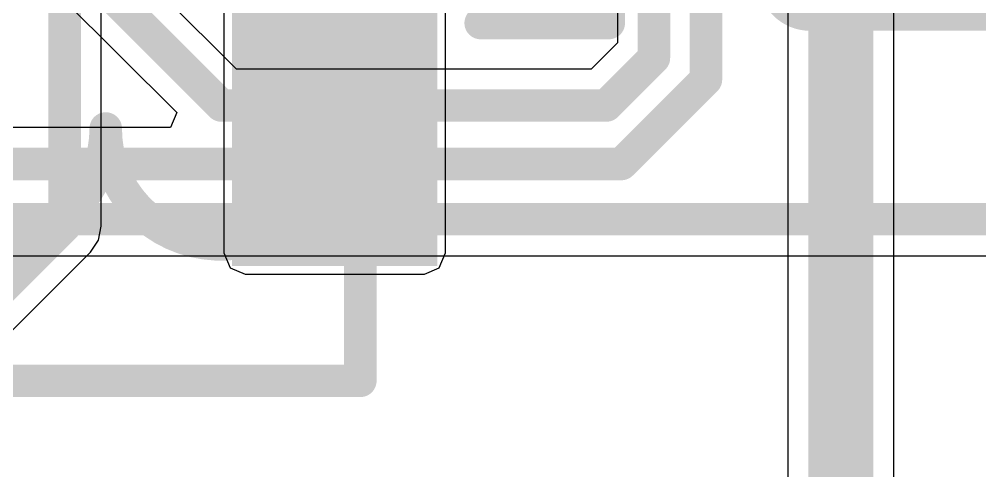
# Model space of a CAD drawing. Header units: millimetres. Extents: x 6.5 to 10.45, y 0.98 to 5.86.
# Drawn here: x 8.5889 to 8.8842, y 2.0986 to 2.2376 of the extents above; entities that cross this region are included whole.
import ezdxf

# ---------------------------------------------------------------- set-up
doc = ezdxf.new("R2010")
doc.units = ezdxf.units.MM
doc.header["$MEASUREMENT"] = 0
for name, color, linetype in [('BottomLayer', 5, 'Continuous'), ('BottomOverlay', 54, 'Continuous'), ('BottomPaste', 16, 'Continuous'), ('BottomSolder', 6, 'Continuous'), ('TopLayer', 1, 'Continuous'), ('TopOverlay', 2, 'Continuous'), ('TopPaste', 8, 'Continuous'), ('TopSolder', 216, 'Continuous')]:
    doc.layers.add(name, color=color, linetype=linetype)

# ---------------------------------------------------------------- blocks, each defined once
blk = doc.blocks.new('______0420_38')
at = {"layer": 'TopLayer'}
for points in [[(0.03937, 0.09843), (-0.03937, 0.09843), (0.03937, 0.04331), (-0.03937, 0.04331)], [(0.03937, -0.04331), (-0.03937, -0.04331), (0.03937, -0.09842), (-0.03937, -0.09842)]]:
    blk.add_solid(points, dxfattribs=at)
at = {"layer": 'TopOverlay', "const_width": 0.01}
for points in [[(-0.07874, 0.07874), (0.07874, 0.07874)], [(-0.07874, 0.07874), (-0.07874, -0.07874)], [(0.07874, 0.07874), (0.07874, -0.07874)], [(-0.07874, -0.07874), (0.07874, -0.07874)]]:
    blk.add_lwpolyline(points, dxfattribs=at)
at = {"layer": 'TopOverlay', "const_width": 0.005}
for points in [[(-0.08124, 0.07874, 1), (-0.07624, 0.07874, 1)], [(-0.08124, 0.07874, 1), (-0.07624, 0.07874, 1)], [(0.07624, 0.07874, 1), (0.08124, 0.07874, 1)], [(0.07624, 0.07874, 1), (0.08124, 0.07874, 1)], [(-0.0036, 0.07039, 1), (0.0014, 0.07039, 1)], [(-0.0036, -0.00047, 1), (0.0014, -0.00047, 1)], [(-0.00357, -0.00047, 1), (0.00143, -0.00047, 1)], [(-0.00364, -0.07134, 1), (0.00136, -0.07134, 1)], [(-0.08124, -0.07874, 1), (-0.07624, -0.07874, 1)], [(-0.08124, -0.07874, 1), (-0.07624, -0.07874, 1)], [(0.07624, -0.07874, 1), (0.08124, -0.07874, 1)], [(0.07624, -0.07874, 1), (0.08124, -0.07874, 1)]]:
    blk.add_lwpolyline(points, format="xyb", close=True, dxfattribs=at)
at = {"layer": 'TopOverlay', "const_width": 0.01}
for points in [[(-0.0011, -0.00047, -1), (-0.0011, 0.07039)], [(-0.00114, -0.07134, -1.006127), (-0.00107, -0.00047)]]:
    blk.add_lwpolyline(points, format="xyb", dxfattribs=at)
at = {"layer": 'TopPaste'}
for points in [[(0.03937, 0.09843), (-0.03937, 0.09843), (0.03937, 0.04331), (-0.03937, 0.04331)], [(0.03937, -0.04331), (-0.03937, -0.04331), (0.03937, -0.09842), (-0.03937, -0.09842)]]:
    blk.add_solid(points, dxfattribs=at)
at = {"layer": 'TopSolder'}
for points in [[(0.04337, 0.10243), (-0.04337, 0.10243), (0.04337, 0.03931), (-0.04337, 0.03931)], [(0.04337, -0.03931), (-0.04337, -0.03931), (0.04337, -0.10242), (-0.04337, -0.10242)]]:
    blk.add_solid(points, dxfattribs=at)
blk = doc.blocks.new('___R0603_B_46')
at = {"layer": 'BottomLayer'}
for points in [[(-0.047244, -0.015748), (-0.015748, -0.015748), (-0.047244, 0.015748), (-0.015748, 0.015748)], [(0.015748, -0.015748), (0.047244, -0.015748), (0.015748, 0.015748), (0.047244, 0.015748)]]:
    blk.add_solid(points, dxfattribs=at)
at = {"layer": 'BottomOverlay', "const_width": 0.01}
for points in [[(-0.055118, 0.023622), (-0.015748, 0.023622)], [(-0.055118, -0.023622), (-0.055118, 0.023622)], [(0.015748, 0.023622), (0.055118, 0.023622)], [(0.055118, -0.023622), (0.055118, 0.023622)], [(-0.055118, -0.023622), (-0.015748, -0.023622)], [(0.015748, -0.023622), (0.055118, -0.023622)]]:
    blk.add_lwpolyline(points, dxfattribs=at)
at = {"layer": 'BottomOverlay', "const_width": 0.005}
for points in [[(-0.057618, 0.023622, 1), (-0.052618, 0.023622, 1)], [(-0.057618, 0.023622, 1), (-0.052618, 0.023622, 1)], [(-0.018248, 0.023622, 1), (-0.013248, 0.023622, 1)], [(0.013248, 0.023622, 1), (0.018248, 0.023622, 1)], [(0.052618, 0.023622, 1), (0.057618, 0.023622, 1)], [(0.052618, 0.023622, 1), (0.057618, 0.023622, 1)], [(-0.057618, -0.023622, 1), (-0.052618, -0.023622, 1)], [(-0.057618, -0.023622, 1), (-0.052618, -0.023622, 1)], [(-0.018248, -0.023622, 1), (-0.013248, -0.023622, 1)], [(0.013248, -0.023622, 1), (0.018248, -0.023622, 1)], [(0.052618, -0.023622, 1), (0.057618, -0.023622, 1)], [(0.052618, -0.023622, 1), (0.057618, -0.023622, 1)]]:
    blk.add_lwpolyline(points, format="xyb", close=True, dxfattribs=at)
at = {"layer": 'BottomPaste'}
for points in [[(-0.047244, -0.015748), (-0.015748, -0.015748), (-0.047244, 0.015748), (-0.015748, 0.015748)], [(0.015748, -0.015748), (0.047244, -0.015748), (0.015748, 0.015748), (0.047244, 0.015748)]]:
    blk.add_solid(points, dxfattribs=at)
at = {"layer": 'BottomSolder'}
for points in [[(-0.051244, -0.019748), (-0.011748, -0.019748), (-0.051244, 0.019748), (-0.011748, 0.019748)], [(0.011748, -0.019748), (0.051244, -0.019748), (0.011748, 0.019748), (0.051244, 0.019748)]]:
    blk.add_solid(points, dxfattribs=at)
blk = doc.blocks.new('74HC___SOP16_B_71')
at = {"layer": 'BottomSolder', "const_width": 0.032}
blk.add_lwpolyline([(0.248, 0.35), (0.192, 0.35)], dxfattribs=at)
at = {"layer": 'BottomSolder', "const_width": 0.016}
for points in [[(0.184, 0.35, 1), (0.2, 0.35, 1)], [(0.24, 0.35, 1), (0.256, 0.35, 1)]]:
    blk.add_lwpolyline(points, format="xyb", close=True, dxfattribs=at)

msp = doc.modelspace()

# ---------------------------------------------------------------- linework, layer by layer
at = {"layer": 'BottomLayer'}
for p, q in [((8.65565, 2.22222), (8.62122, 2.25665)), ((8.60207, 2.24407), (8.6373, 2.20883)), ((8.77278, 2.24095), (8.77278, 2.23027)), ((8.77278, 2.23027), (8.76473, 2.22222)), ((8.76473, 2.22222), (8.65565, 2.22222)), ((8.6373, 2.20883), (8.63539, 2.20422)), ((8.63539, 2.20422), (8.2678, 2.20422)), ((8.139, 2.16478), (8.896, 2.16478))]:
    msp.add_line(p, q, dxfattribs=at)
at = {"layer": 'BottomLayer', "const_width": 0.01}
for points in [[(8.784, 2.22563), (8.784, 2.291)], [(8.8, 2.219), (8.8, 2.284)], [(8.61, 2.252), (8.651, 2.211)], [(8.76937, 2.211), (8.784, 2.22563)], [(8.774, 2.193), (8.8, 2.219)], [(8.651, 2.211), (8.76937, 2.211)], [(8.26315, 2.193), (8.774, 2.193)], [(8.139, 2.176), (8.896, 2.176)]]:
    msp.add_lwpolyline(points, dxfattribs=at)
at = {"layer": 'BottomLayer', "const_width": 0.005}
for points in [[(8.7815, 2.22563, 1), (8.7865, 2.22563, 1)], [(8.7815, 2.22563, 1), (8.7865, 2.22563, 1)], [(8.7975, 2.219, 1), (8.8025, 2.219, 1)], [(8.7975, 2.219, 1), (8.8025, 2.219, 1)], [(8.6485, 2.211, 1), (8.6535, 2.211, 1)], [(8.6485, 2.211, 1), (8.6535, 2.211, 1)], [(8.76687, 2.211, 1), (8.77187, 2.211, 1)], [(8.76687, 2.211, 1), (8.77187, 2.211, 1)], [(8.7715, 2.193, 1), (8.7765, 2.193, 1)], [(8.7715, 2.193, 1), (8.7765, 2.193, 1)]]:
    msp.add_lwpolyline(points, format="xyb", close=True, dxfattribs=at)
at = {"layer": 'TopLayer'}
for p, q in [((8.61405, 2.17383), (8.61405, 2.38238)), ((8.85781, 2.08126), (8.85781, 2.29879)), ((8.82518, 2.29575), (8.82518, 2.0745)), ((8.65181, 2.24437), (8.65181, 2.16563)), ((8.71992, 2.16563), (8.71992, 2.24437)), ((8.6132, 2.16954), (8.61405, 2.17383)), ((8.61076, 2.1659), (8.6132, 2.16954)), ((8.56693, 2.12207), (8.61076, 2.1659)), ((8.61076, 2.1659), (8.61076, 2.1659)), ((8.65181, 2.16563), (8.65371, 2.16104)), ((8.71802, 2.16104), (8.71992, 2.16563)), ((8.65371, 2.16104), (8.65831, 2.15914)), ((8.65831, 2.15914), (8.71343, 2.15914)), ((8.71343, 2.15914), (8.71802, 2.16104))]:
    msp.add_line(p, q, dxfattribs=at)
for points, const_width in [([(8.60283, 2.17383), (8.60283, 2.42)], 0.01), ([(8.8415, 2.0745), (8.8415, 2.335)], 0.02), ([(8.68587, 2.205), (8.68587, 2.315)], 0.01), ([(8.559, 2.13), (8.60283, 2.17383)], 0.01)]:
    msp.add_lwpolyline(points, dxfattribs=dict(at, const_width=const_width))
at = {"layer": 'TopLayer', "const_width": 0.005}
for points in [[(8.68337, 2.205, 1), (8.68837, 2.205, 1)], [(8.60033, 2.17383, 1), (8.60533, 2.17383, 1)], [(8.60033, 2.17383, 1), (8.60533, 2.17383, 1)]]:
    msp.add_lwpolyline(points, format="xyb", close=True, dxfattribs=at)

# ---------------------------------------------------------------- block references
for name, p, rotation in [('74HC___SOP16_B_71', (9.08, 2.6), 180), ('______0420_38', (8.615, 2.205), 90), ('___R0603_B_46', (8.715, 2.26), 360)]:
    msp.add_blockref(name, p, dxfattribs=dict(rotation=rotation))

doc.saveas('drawing.dxf')
